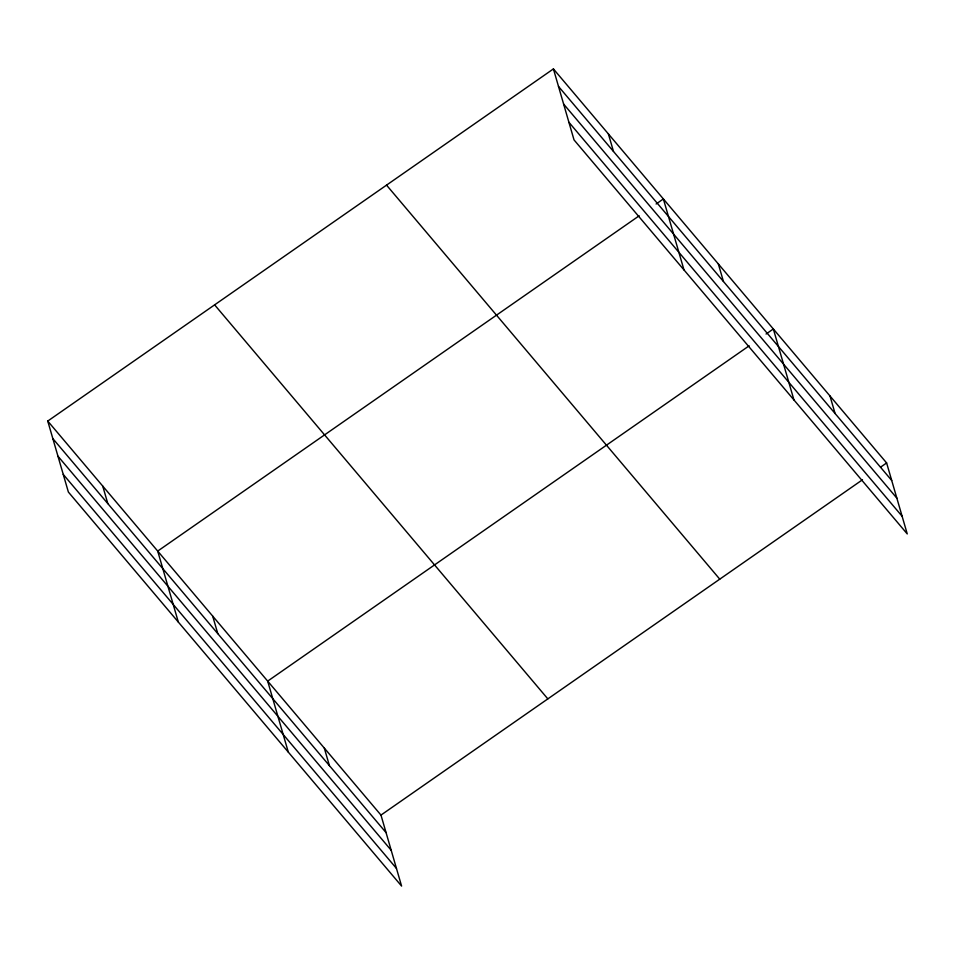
<?xml version="1.0" encoding="UTF-8"?>
<svg xmlns="http://www.w3.org/2000/svg" width="955" height="955" viewBox="0 0 955 955"><rect width="100%" height="100%" fill="white"/><g stroke="black" fill="none" stroke-linecap="round" stroke-linejoin="round"><path stroke-width="1.43" d="M47.75 421.071L380.973 815.092L401.589 886.085L68.378 492.052L47.75 421.071L553.411 68.915L886.622 462.948L907.25 533.929L574.027 139.908L553.411 68.915M639.182 215.794L157.706 551.095L178.334 622.087M656.121 204L663.367 198.95L683.995 269.931M749.15 345.817L267.675 681.13L288.303 752.11M766.077 334.023L773.335 328.974L793.951 399.966M380.973 815.092L862.449 479.792M880.582 467.162L886.622 462.948M558.496 86.439L891.719 480.472M563.629 104.083L896.841 498.116M568.905 122.264L902.129 516.285M386.536 185.127L719.76 579.16M214.612 304.86L547.836 698.881M52.835 438.596L386.059 832.617M57.969 456.239L391.18 850.26M63.245 474.408L396.468 868.441M829.979 395.967L835.076 413.491M718.351 263.962L723.436 281.486M608.395 133.927L613.48 151.451M324.318 748.111L329.415 765.635M212.69 616.106L217.788 633.631M102.734 486.083L107.82 503.607"/></g></svg>
